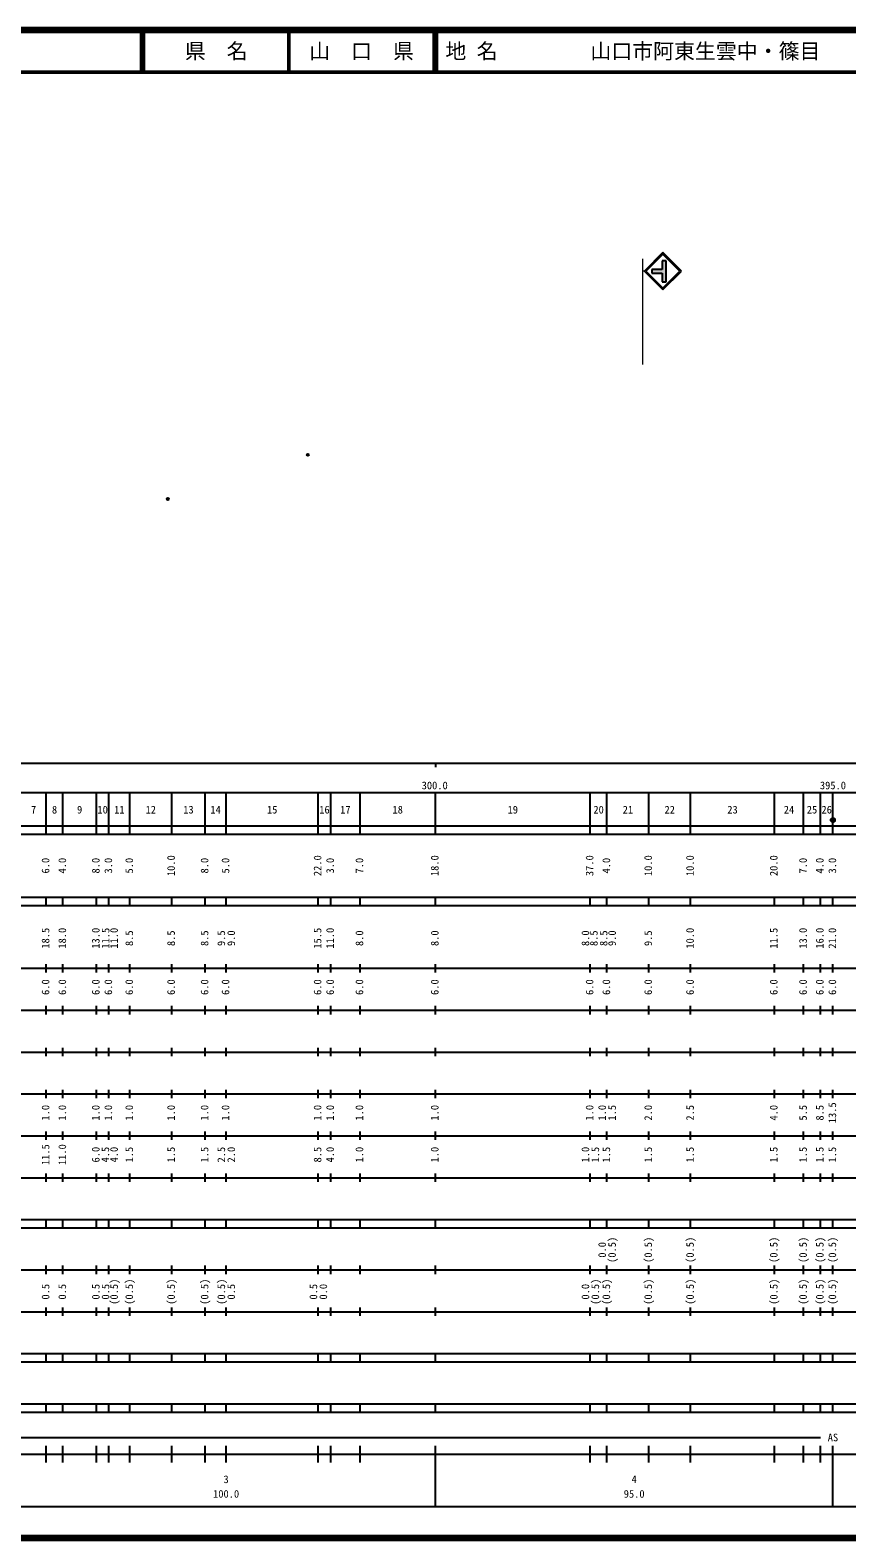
# Model space of a CAD drawing. Units: millimetres on the paper, with parts at other scales. Extents: x 40 to 680, y 20 to 380.
# Drawn here: x 271.2 to 466.3, y 20 to 380 of the extents above; entities that cross this region are included whole.
import ezdxf
from ezdxf.enums import TextEntityAlignment as Align

# ---------------------------------------------------------------- set-up
doc = ezdxf.new("R2010")
doc.units = ezdxf.units.MM
doc.header["$PDMODE"] = 32
doc.header["$PDSIZE"] = 0.5
for name, color, linetype, lineweight in [('M-BGD-EXST', 7, 'Continuous', 25), ('M-BGD-HTXT', 7, 'Continuous', 25), ('M-TTL', 2, 'Continuous', 140), ('M-TTL-LINE', 7, 'Continuous', 50)]:
    doc.layers.add(name, color=color, linetype=linetype, lineweight=lineweight)
doc.layers.add('M-BGD-RSTR', color=6, linetype='Continuous')
doc.layers.add('M-TTL-TXT', color=7, linetype='Continuous')
doc.styles.add('ＭＳ ゴシック', font='')
doc.styles.get('ＭＳ ゴシック').set_extended_font_data('MS Gothic')

msp = doc.modelspace()

# ---------------------------------------------------------------- hatches: boundary and pattern name
at = {"layer": 'M-BGD-EXST'}
msp.add_hatch(color=256, dxfattribs=at).paths.add_polyline_path([(463.48, 191.383, 1), (462.48, 191.383, 1)])
at = {"layer": 'M-BGD-HTXT'}
for points in [[(422.187, 319.899), (422.187, 322.003), (419.689, 322.003), (419.689, 322.827), (422.223, 322.827), (422.223, 324.949), (423.136, 324.949), (423.136, 319.899)], [(422.187, 319.899), (422.187, 322.003), (419.689, 322.003), (419.689, 322.827), (422.223, 322.827), (422.223, 324.949), (423.136, 324.949), (423.136, 319.899)], [(422.187, 319.899), (422.187, 322.003), (419.689, 322.003), (419.689, 322.827), (422.223, 322.827), (422.223, 324.949), (423.136, 324.949), (423.136, 319.899)], [(422.187, 319.899), (422.187, 322.003), (419.689, 322.003), (419.689, 322.827), (422.223, 322.827), (422.223, 324.949), (423.136, 324.949), (423.136, 319.899)], [(422.187, 319.899), (422.187, 322.003), (419.689, 322.003), (419.689, 322.827), (422.223, 322.827), (422.223, 324.949), (423.136, 324.949), (423.136, 319.899)], [(423.136, 324.949), (422.223, 324.949), (422.223, 322.827), (419.689, 322.827), (419.689, 322.003), (422.187, 322.003), (422.187, 319.899), (423.136, 319.899)]]:
    msp.add_hatch(color=256, dxfattribs=at).paths.add_polyline_path(points)

# ---------------------------------------------------------------- linework, layer by layer
at = {"layer": 'M-BGD-EXST'}
for p, q in [((40, 205), (579, 205)), ((368, 205), (368, 204)), ((68, 198), (579, 198)), ((275, 188), (275, 198)), ((279, 188), (279, 198)), ((287, 188), (287, 198)), ((290, 188), (290, 198)), ((295, 188), (295, 198)), ((305, 188), (305, 198)), ((313, 188), (313, 198)), ((318, 188), (318, 198)), ((340, 188), (340, 198)), ((343, 188), (343, 198)), ((350, 188), (350, 198)), ((368, 188), (368, 198)), ((405, 188), (405, 198)), ((409, 188), (409, 198)), ((419, 188), (419, 198)), ((429, 188), (429, 198)), ((449, 188), (449, 198)), ((456, 188), (456, 198)), ((460, 188), (460, 198)), ((463, 188), (463, 198)), ((40, 190), (579, 190)), ((40, 188), (579, 188)), ((40, 173), (579, 173)), ((275, 171), (275, 173)), ((279, 171), (279, 173)), ((287, 171), (287, 173)), ((290, 171), (290, 173)), ((295, 171), (295, 173)), ((305, 171), (305, 173)), ((313, 171), (313, 173)), ((318, 171), (318, 173)), ((340, 171), (340, 173)), ((343, 171), (343, 173)), ((350, 171), (350, 173)), ((368, 171), (368, 173)), ((405, 171), (405, 173)), ((409, 171), (409, 173)), ((419, 171), (419, 173)), ((429, 171), (429, 173)), ((449, 171), (449, 173)), ((456, 171), (456, 173)), ((460, 171), (460, 173)), ((463, 171), (463, 173)), ((40, 171), (579, 171)), ((40, 156), (579, 156)), ((275, 155), (275, 157)), ((279, 155), (279, 157)), ((287, 155), (287, 157)), ((290, 155), (290, 157)), ((295, 155), (295, 157)), ((305, 155), (305, 157)), ((313, 155), (313, 157)), ((318, 155), (318, 157)), ((340, 155), (340, 157)), ((343, 155), (343, 157)), ((350, 155), (350, 157)), ((368, 155), (368, 157)), ((405, 155), (405, 157)), ((409, 155), (409, 157)), ((419, 155), (419, 157)), ((429, 155), (429, 157)), ((449, 155), (449, 157)), ((456, 155), (456, 157)), ((460, 155), (460, 157)), ((463, 155), (463, 157)), ((46, 146), (579, 146)), ((275, 145), (275, 147)), ((279, 145), (279, 147)), ((287, 145), (287, 147)), ((290, 145), (290, 147)), ((295, 145), (295, 147)), ((305, 145), (305, 147)), ((313, 145), (313, 147)), ((318, 145), (318, 147)), ((340, 145), (340, 147)), ((343, 145), (343, 147)), ((350, 145), (350, 147)), ((368, 145), (368, 147)), ((405, 145), (405, 147)), ((409, 145), (409, 147)), ((419, 145), (419, 147)), ((429, 145), (429, 147)), ((449, 145), (449, 147)), ((456, 145), (456, 147)), ((460, 145), (460, 147)), ((463, 145), (463, 147)), ((275, 135), (275, 137)), ((279, 135), (279, 137)), ((287, 135), (287, 137)), ((290, 135), (290, 137)), ((295, 135), (295, 137)), ((305, 135), (305, 137)), ((313, 135), (313, 137)), ((318, 135), (318, 137)), ((340, 135), (340, 137)), ((343, 135), (343, 137)), ((350, 135), (350, 137)), ((368, 135), (368, 137)), ((405, 135), (405, 137)), ((409, 135), (409, 137)), ((419, 135), (419, 137)), ((429, 135), (429, 137)), ((449, 135), (449, 137)), ((456, 135), (456, 137)), ((460, 135), (460, 137)), ((463, 135), (463, 137)), ((52, 136), (579, 136)), ((46, 126), (579, 126)), ((275, 125), (275, 127)), ((279, 125), (279, 127)), ((287, 125), (287, 127)), ((290, 125), (290, 127)), ((295, 125), (295, 127)), ((305, 125), (305, 127)), ((313, 125), (313, 127)), ((318, 125), (318, 127)), ((340, 125), (340, 127)), ((343, 125), (343, 127)), ((350, 125), (350, 127)), ((368, 125), (368, 127)), ((405, 125), (405, 127)), ((409, 125), (409, 127)), ((419, 125), (419, 127)), ((429, 125), (429, 127)), ((449, 125), (449, 127)), ((456, 125), (456, 127)), ((460, 125), (460, 127)), ((463, 125), (463, 127)), ((52, 116), (579, 116)), ((275, 115), (275, 117)), ((279, 115), (279, 117)), ((287, 115), (287, 117)), ((290, 115), (290, 117)), ((295, 115), (295, 117)), ((305, 115), (305, 117)), ((313, 115), (313, 117)), ((318, 115), (318, 117)), ((340, 115), (340, 117)), ((343, 115), (343, 117)), ((350, 115), (350, 117)), ((368, 115), (368, 117)), ((405, 115), (405, 117)), ((409, 115), (409, 117)), ((419, 115), (419, 117)), ((429, 115), (429, 117)), ((449, 115), (449, 117)), ((456, 115), (456, 117)), ((460, 115), (460, 117)), ((463, 115), (463, 117)), ((46, 106), (579, 106)), ((275, 105), (275, 107)), ((279, 105), (279, 107)), ((287, 105), (287, 107)), ((290, 105), (290, 107)), ((295, 105), (295, 107)), ((305, 105), (305, 107)), ((313, 105), (313, 107)), ((318, 105), (318, 107)), ((340, 105), (340, 107)), ((343, 105), (343, 107)), ((350, 105), (350, 107)), ((368, 105), (368, 107)), ((405, 105), (405, 107)), ((409, 105), (409, 107)), ((419, 105), (419, 107)), ((429, 105), (429, 107)), ((449, 105), (449, 107)), ((456, 105), (456, 107)), ((460, 105), (460, 107)), ((463, 105), (463, 107)), ((40, 96), (579, 96)), ((40, 94), (579, 94)), ((275, 94), (275, 96)), ((279, 94), (279, 96)), ((287, 94), (287, 96)), ((290, 94), (290, 96)), ((295, 94), (295, 96)), ((305, 94), (305, 96)), ((313, 94), (313, 96)), ((318, 94), (318, 96)), ((340, 94), (340, 96)), ((343, 94), (343, 96)), ((350, 94), (350, 96)), ((368, 94), (368, 96)), ((405, 94), (405, 96)), ((409, 94), (409, 96)), ((419, 94), (419, 96)), ((429, 94), (429, 96)), ((449, 94), (449, 96)), ((456, 94), (456, 96)), ((460, 94), (460, 96)), ((463, 94), (463, 96)), ((49, 84), (579, 84)), ((275, 83), (275, 85)), ((279, 83), (279, 85)), ((287, 83), (287, 85)), ((290, 83), (290, 85)), ((295, 83), (295, 85)), ((305, 83), (305, 85)), ((313, 83), (313, 85)), ((318, 83), (318, 85)), ((340, 83), (340, 85)), ((343, 83), (343, 85)), ((350, 83), (350, 85)), ((368, 83), (368, 85)), ((405, 83), (405, 85)), ((409, 83), (409, 85)), ((419, 83), (419, 85)), ((429, 83), (429, 85)), ((449, 83), (449, 85)), ((456, 83), (456, 85)), ((460, 83), (460, 85)), ((463, 83), (463, 85)), ((40, 74), (579, 74)), ((275, 73), (275, 75)), ((279, 73), (279, 75)), ((287, 73), (287, 75)), ((290, 73), (290, 75)), ((295, 73), (295, 75)), ((305, 73), (305, 75)), ((313, 73), (313, 75)), ((318, 73), (318, 75)), ((340, 73), (340, 75)), ((343, 73), (343, 75)), ((350, 73), (350, 75)), ((368, 73), (368, 75)), ((405, 73), (405, 75)), ((409, 73), (409, 75)), ((419, 73), (419, 75)), ((429, 73), (429, 75)), ((449, 73), (449, 75)), ((456, 73), (456, 75)), ((460, 73), (460, 75)), ((463, 73), (463, 75)), ((40, 64), (579, 64)), ((40, 62), (579, 62)), ((275, 62), (275, 64)), ((279, 62), (279, 64)), ((287, 62), (287, 64)), ((290, 62), (290, 64)), ((295, 62), (295, 64)), ((305, 62), (305, 64)), ((313, 62), (313, 64)), ((318, 62), (318, 64)), ((340, 62), (340, 64)), ((343, 62), (343, 64)), ((350, 62), (350, 64)), ((368, 62), (368, 64)), ((405, 62), (405, 64)), ((409, 62), (409, 64)), ((419, 62), (419, 64)), ((429, 62), (429, 64)), ((449, 62), (449, 64)), ((456, 62), (456, 64)), ((460, 62), (460, 64)), ((463, 62), (463, 64)), ((40, 52), (579, 52)), ((275, 50), (275, 52)), ((279, 50), (279, 52)), ((287, 50), (287, 52)), ((290, 50), (290, 52)), ((295, 50), (295, 52)), ((305, 50), (305, 52)), ((313, 50), (313, 52)), ((318, 50), (318, 52)), ((340, 50), (340, 52)), ((343, 50), (343, 52)), ((350, 50), (350, 52)), ((368, 50), (368, 52)), ((405, 50), (405, 52)), ((409, 50), (409, 52)), ((419, 50), (419, 52)), ((429, 50), (429, 52)), ((449, 50), (449, 52)), ((456, 50), (456, 52)), ((460, 50), (460, 52)), ((463, 50), (463, 52)), ((40, 50), (579, 50)), ((71, 44), (460, 44)), ((40, 40), (579, 40)), ((275, 38), (275, 42)), ((279, 38), (279, 42)), ((287, 38), (287, 42)), ((290, 38), (290, 42)), ((295, 38), (295, 42)), ((305, 38), (305, 42)), ((313, 38), (313, 42)), ((318, 38), (318, 42)), ((340, 38), (340, 42)), ((343, 38), (343, 42)), ((350, 38), (350, 42)), ((368, 27.5), (368, 42)), ((405, 38), (405, 42)), ((409, 38), (409, 42)), ((419, 38), (419, 42)), ((429, 38), (429, 42)), ((449, 38), (449, 42)), ((456, 38), (456, 42)), ((460, 38), (460, 42)), ((463, 27.5), (463, 42)), ((68, 27.5), (579, 27.5))]:
    msp.add_line(p, q, dxfattribs=at)
msp.add_circle((462.98, 191.383), 0.5, dxfattribs=at)
at = {"layer": 'M-BGD-HTXT', "lineweight": 13}
for p, q in [((417.455, 325.365), (417.455, 300.175)), ((417.951, 322.477), (417.455, 322.477))]:
    msp.add_line(p, q, dxfattribs=at)
at = {"layer": 'M-BGD-HTXT'}
for p, q in [((422.363, 326.889), (417.951, 322.477)), ((422.363, 326.55), (418.29, 322.477)), ((423.136, 324.949), (422.223, 324.949)), ((422.223, 324.949), (422.223, 322.827)), ((426.775, 322.477), (422.363, 326.889)), ((426.436, 322.477), (422.363, 326.55)), ((423.136, 319.899), (423.136, 324.949)), ((417.951, 322.477), (422.363, 318.065)), ((418.29, 322.477), (422.363, 318.404)), ((422.223, 322.827), (419.689, 322.827)), ((419.689, 322.827), (419.689, 322.003)), ((419.689, 322.003), (422.187, 322.003)), ((422.187, 322.003), (422.187, 319.899)), ((422.363, 318.065), (426.775, 322.477)), ((422.363, 318.404), (426.436, 322.477)), ((422.187, 319.899), (423.136, 319.899))]:
    msp.add_line(p, q, dxfattribs=at)
at = {"layer": 'M-BGD-RSTR'}
for p in [(337.546, 278.576), (304.089, 268.047)]:
    msp.add_point(p, dxfattribs=at)
at = {"layer": 'M-TTL'}
for p, q in [((680, 380), (40, 380)), ((40, 20), (680, 20))]:
    msp.add_line(p, q, dxfattribs=at)
at = {"layer": 'M-TTL-LINE'}
for p, q in [((297.75, 380), (297.75, 370)), ((298.25, 380), (298.25, 370)), ((333, 380), (333, 370)), ((367.75, 380), (367.75, 370)), ((368.25, 380), (368.25, 370)), ((40, 370), (680, 370))]:
    msp.add_line(p, q, dxfattribs=at)

# ---------------------------------------------------------------- texts
at = {"layer": 'M-BGD-EXST', "style": 'ＭＳ ゴシック'}
for s, p in [('300.0', (367.844, 198.195)), ('395.0', (463, 198.195)), ('7', (272, 192.405)), ('8', (277, 192.405)), ('9', (283, 192.405)), ('10', (288.5, 192.405)), ('11', (292.5, 192.405)), ('12', (300, 192.405)), ('13', (309, 192.405)), ('14', (315.5, 192.405)), ('15', (329, 192.405)), ('16', (341.5, 192.405)), ('17', (346.5, 192.405)), ('18', (359, 192.405)), ('19', (386.5, 192.405)), ('20', (407, 192.405)), ('21', (414, 192.405)), ('22', (424, 192.405)), ('23', (439, 192.405)), ('24', (452.5, 192.405)), ('25', (458, 192.405)), ('26', (461.5, 192.405)), ('AS', (463, 42.5)), ('3', (318, 32.523)), ('4', (415.5, 32.523)), ('100.0', (318, 29.033)), ('95.0', (415.5, 29.033))]:
    msp.add_text(s, height=1.833, dxfattribs=at).set_placement(p, align=Align.BOTTOM_CENTER)
for s, p in [('6.0', (276.309, 180.5)), ('4.0', (280.309, 180.5)), ('8.0', (288.309, 180.5)), ('3.0', (291.309, 180.5)), ('5.0', (296.309, 180.5)), ('10.0', (306.309, 180.5)), ('8.0', (314.309, 180.5)), ('5.0', (319.309, 180.5)), ('22.0', (341.309, 180.5)), ('3.0', (344.309, 180.5)), ('7.0', (351.309, 180.5)), ('18.0', (369.309, 180.5)), ('37.0', (406.309, 180.5)), ('4.0', (410.309, 180.5)), ('10.0', (420.309, 180.5)), ('10.0', (430.309, 180.5)), ('20.0', (450.309, 180.5)), ('7.0', (457.309, 180.5)), ('4.0', (461.309, 180.5)), ('3.0', (464.309, 180.5)), ('18.5', (276.309, 163.174)), ('18.0', (280.309, 163.174)), ('13.0', (288.309, 163.174)), ('11.5', (290.668, 163.174)), ('11.0', (292.679, 163.174)), ('8.5', (296.309, 163.174)), ('8.5', (306.309, 163.174)), ('8.5', (314.309, 163.174)), ('9.5', (318.309, 163.174)), ('9.0', (320.679, 163.174)), ('15.5', (341.309, 163.174)), ('11.0', (344.309, 163.174)), ('8.0', (351.309, 163.174)), ('8.0', (369.309, 163.174)), ('8.0', (405.309, 163.174)), ('8.5', (407.323, 163.174)), ('8.5', (409.657, 163.174)), ('9.0', (411.679, 163.174)), ('9.5', (420.309, 163.174)), ('10.0', (430.309, 163.174)), ('11.5', (450.309, 163.174)), ('13.0', (457.309, 163.174)), ('16.0', (461.309, 163.174)), ('21.0', (464.309, 163.174)), ('6.0', (276.309, 151.5)), ('6.0', (280.309, 151.5)), ('6.0', (288.309, 151.5)), ('6.0', (291.309, 151.5)), ('6.0', (296.309, 151.5)), ('6.0', (306.309, 151.5)), ('6.0', (314.309, 151.5)), ('6.0', (319.309, 151.5)), ('6.0', (341.309, 151.5)), ('6.0', (344.309, 151.5)), ('6.0', (351.309, 151.5)), ('6.0', (369.309, 151.5)), ('6.0', (406.309, 151.5)), ('6.0', (410.309, 151.5)), ('6.0', (420.309, 151.5)), ('6.0', (430.309, 151.5)), ('6.0', (450.309, 151.5)), ('6.0', (457.309, 151.5)), ('6.0', (461.309, 151.5)), ('6.0', (464.309, 151.5)), ('1.0', (276.309, 121.5)), ('1.0', (280.309, 121.5)), ('1.0', (288.309, 121.5)), ('1.0', (291.309, 121.5)), ('1.0', (296.309, 121.5)), ('1.0', (306.309, 121.5)), ('1.0', (314.309, 121.5)), ('1.0', (319.309, 121.5)), ('1.0', (341.309, 121.5)), ('1.0', (344.309, 121.5)), ('1.0', (351.309, 121.5)), ('1.0', (369.309, 121.5)), ('1.0', (406.309, 121.5)), ('1.0', (409.309, 121.5)), ('1.5', (411.679, 121.5)), ('2.0', (420.309, 121.5)), ('2.5', (430.309, 121.5)), ('4.0', (450.309, 121.5)), ('5.5', (457.309, 121.5)), ('8.5', (461.309, 121.5)), ('13.5', (464.309, 121.5)), ('11.5', (276.309, 111.5)), ('11.0', (280.309, 111.5)), ('6.0', (288.309, 111.5)), ('4.5', (290.599, 111.5)), ('4.0', (292.679, 111.5)), ('1.5', (296.309, 111.5)), ('1.5', (306.309, 111.5)), ('1.5', (314.309, 111.5)), ('2.5', (318.309, 111.5)), ('2.0', (320.679, 111.5)), ('8.5', (341.309, 111.5)), ('4.0', (344.309, 111.5)), ('1.0', (351.309, 111.5)), ('1.0', (369.309, 111.5)), ('1.0', (405.309, 111.5)), ('1.5', (407.679, 111.5)), ('1.5', (410.309, 111.5)), ('1.5', (420.309, 111.5)), ('1.5', (430.309, 111.5)), ('1.5', (450.309, 111.5)), ('1.5', (457.309, 111.5)), ('1.5', (461.309, 111.5)), ('1.5', (464.309, 111.5)), ('0.0', (409.309, 88.764)), ('(0.5)', (411.679, 88.764)), ('(0.5)', (420.309, 88.764)), ('(0.5)', (430.309, 88.764)), ('(0.5)', (450.309, 88.764)), ('(0.5)', (457.309, 88.764)), ('(0.5)', (461.309, 88.764)), ('(0.5)', (464.309, 88.764)), ('0.5', (276.309, 78.764)), ('0.5', (280.309, 78.764)), ('0.5', (288.309, 78.764)), ('0.5', (290.638, 78.764)), ('(0.5)', (292.679, 78.764)), ('(0.5)', (296.309, 78.764)), ('(0.5)', (306.309, 78.764)), ('(0.5)', (314.309, 78.764)), ('(0.5)', (318.309, 78.764)), ('0.5', (320.679, 78.764)), ('0.5', (340.309, 78.764)), ('0.0', (342.679, 78.764)), ('0.0', (405.309, 78.764)), ('(0.5)', (407.679, 78.764)), ('(0.5)', (410.309, 78.764)), ('(0.5)', (420.309, 78.764)), ('(0.5)', (430.309, 78.764)), ('(0.5)', (450.309, 78.764)), ('(0.5)', (457.309, 78.764)), ('(0.5)', (461.309, 78.764)), ('(0.5)', (464.309, 78.764))]:
    msp.add_text(s, height=1.833, rotation=90, dxfattribs=at).set_placement(p, align=Align.BOTTOM_CENTER)
at = {"layer": 'M-TTL-TXT', "style": 'ＭＳ ゴシック'}
for s, p in [('県\u3000名', (315.625, 375)), ('山\u3000口\u3000県', (350.375, 375))]:
    msp.add_text(s, height=3.666, dxfattribs=at).set_placement(p, align=Align.MIDDLE_CENTER)
for s, p in [('地 名', (370.38, 375)), ('山口市阿東生雲中・篠目', (405.024, 375))]:
    msp.add_text(s, height=3.666, dxfattribs=at).set_placement(p, align=Align.MIDDLE_LEFT)

doc.saveas('drawing.dxf')
